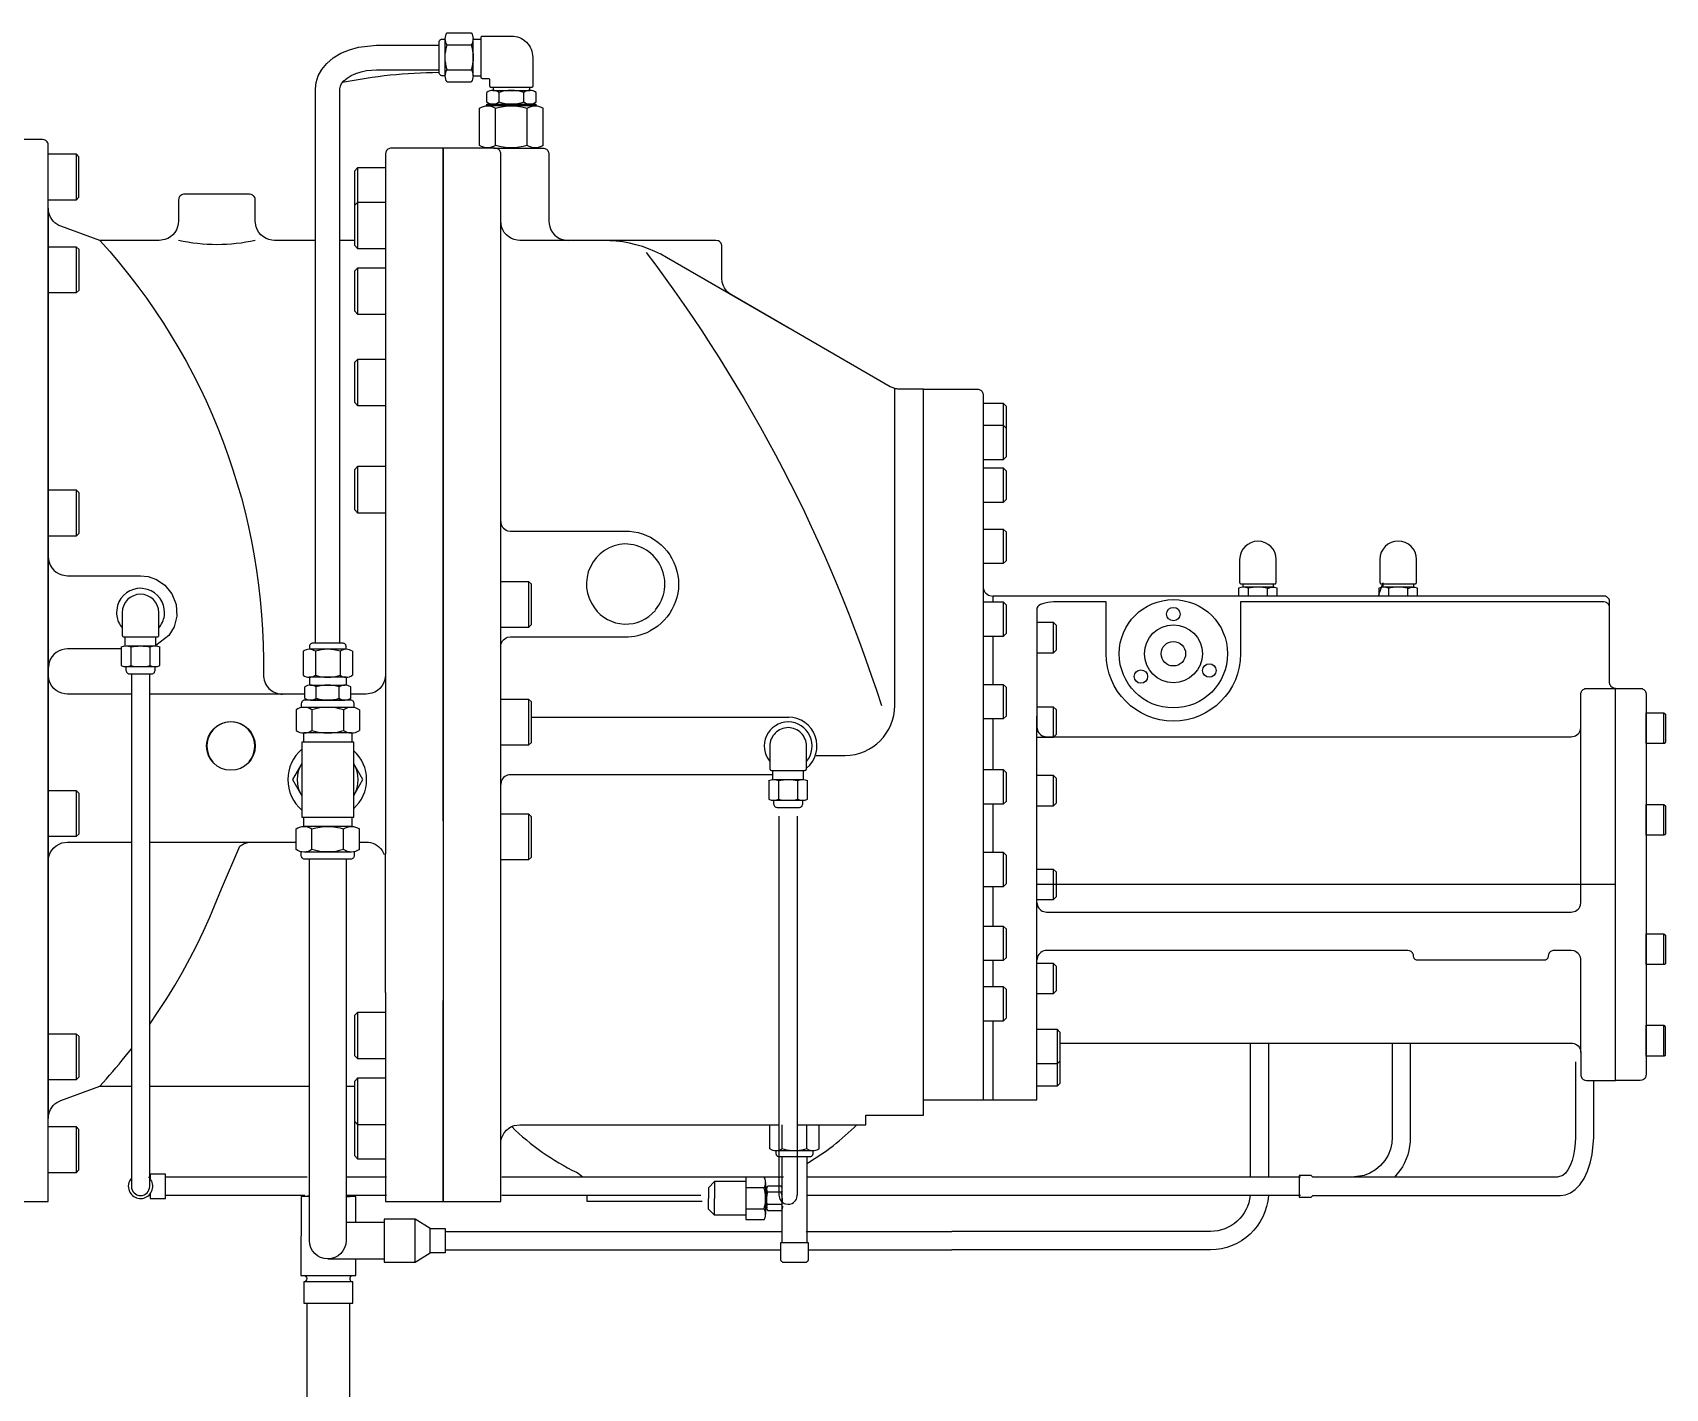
# Model space of a CAD drawing. Extents: x -345393 to -54719, y 203828 to 476815.
# Drawn here: x -296042 to -293798, y 283925 to 285787 of the extents above; entities that cross this region are included whole.
import ezdxf

# ---------------------------------------------------------------- set-up
doc = ezdxf.new("R2010")
doc.units = 0
doc.header["$LTSCALE"] = 1000
doc.header["$MEASUREMENT"] = 0
doc.layers.get('0').update_dxf_attribs({"color": 252, "linetype": 'CONTINUOUS'})
doc.layers.add('暖通-风-设备', color=40, linetype='CONTINUOUS')

# ---------------------------------------------------------------- blocks, each defined once
blk = doc.blocks.new('A$C458E6109')
at = {"color": 3}
for p, q in [((8472.7, 5396.7), (8472.7, 5447.6)), ((8511.1, 5396.7), (8511.1, 5447.5)), ((8511.1, 5447.2), (8522, 5447.2)), ((8511.1, 5396.9), (8522, 5396.9)), ((8538.2, 5376.6), (8589, 5376.6)), ((8538.4, 5380.5), (8538.4, 5376.6)), ((8588.7, 5380.5), (8588.7, 5376.6)), ((8596.2, 5355.7), (8530.9, 5355.7)), ((8538.2, 5357.8), (8589.1, 5357.8)), ((7927.3, 3952.2), (7927.3, 5218.2)), ((7927.3, 5215), (7927.3, 3964.8)), ((8549, 3929.8), (8549, 5197.1)), ((9211.7, 4695.4), (9211.7, 3990)), ((9568.3, 4699), (9568.3, 4694.4)), ((9609.1, 4694.3), (9569.2, 4694.3)), ((9575.9, 4692.9), (9575.9, 4682.2)), ((9602.4, 4682.2), (9602.4, 4692.9)), ((9610.2, 4699), (9610.2, 4694.3)), ((9760.9, 4700.6), (9754.3, 4682.2)), ((9761, 4699), (9761, 4694.4)), ((9801.8, 4694.3), (9761.9, 4694.3)), ((9768.6, 4692.9), (9768.6, 4682.2)), ((9795.2, 4682.2), (9795.2, 4692.9)), ((9802.9, 4699), (9802.9, 4694.3)), ((9822.9, 4682.2), (9742.3, 4682.2)), ((8033.1, 4613.7), (8033.1, 4626.3)), ((8075, 4613.7), (8075, 4626.3)), ((8034.2, 4613.7), (8074.1, 4613.7)), ((8040.8, 4612.3), (8040.8, 4586.8)), ((8067.4, 4586.8), (8067.4, 4612.3)), ((8336.7, 4609.1), (8285.8, 4609.1)), ((8034.2, 4585.3), (8074.1, 4585.3)), ((8336.7, 4570.7), (8285.9, 4570.7)), ((8286.2, 4570.7), (8286.2, 4559.8)), ((8287.7, 4559.8), (8334.9, 4559.8)), ((8336.5, 4570.7), (8336.5, 4559.8)), ((8287.7, 4539.4), (8334.9, 4539.4)), ((8343.9, 4529.4), (8278.6, 4529.4)), ((8277.8, 4494.3), (8277.8, 4481.7)), ((8344, 4494.3), (8278.6, 4494.3)), ((8344.9, 4481.7), (8344.9, 4494.3)), ((8922.9, 4430.2), (8922.9, 4442.8)), ((8964.9, 4430.2), (8964.9, 4442.8)), ((8924, 4430.2), (8963.9, 4430.2)), ((8930.6, 4428.8), (8930.6, 4403.2)), ((8957.2, 4403.2), (8957.2, 4428.8)), ((8924, 4401.8), (8963.9, 4401.8)), ((8277.8, 4378.4), (8277.8, 4365.9)), ((8344.9, 4365.9), (8344.9, 4378.4)), ((8956.4, 4379.8), (8956.4, 3859.5)), ((8344, 4365.9), (8278.6, 4365.9)), ((8343.9, 4330.7), (8278.6, 4330.7)), ((8390.5, 4137.8), (8390.5, 4328.2)), ((10080.3, 4286.1), (9285.6, 4286.1)), ((8977.9, 3920.4), (8927.1, 3920.4)), ((8842.8, 3878), (8842.8, 3855)), ((8910.8, 3869.5), (8885.6, 3869.5)), ((8912.9, 3876.6), (8912.9, 3844.1)), ((8914.7, 3844.1), (8914.7, 3867.7)), ((8934.4, 3871.9), (8916, 3871.9)), ((8934.4, 3863.4), (8916, 3863.4)), ((8286.2, 3857.9), (8283.3, 3857.9)), ((8336.5, 3857.7), (8341.9, 3857.7)), ((8842.8, 3831.9), (8842.8, 3855)), ((8910.8, 3840.4), (8885.6, 3840.4)), ((8912.9, 3844.1), (8912.9, 3833.1)), ((8914.7, 3842.2), (8914.7, 3844.1)), ((8934.5, 3846.4), (8915.9, 3846.4)), ((8934.4, 3838), (8916, 3838)), ((8935.8, 3842.2), (8935.8, 3844.1))]:
    blk.add_line(p, q, dxfattribs=at)
for points in [[(8475.3, 5388.3, -0.309277), (8475.3, 5405.2, -0.154703), (8475.3, 5439.1, -0.309408), (8475.3, 5456)], [(8508.4, 5456, -0.309373), (8508.4, 5439.1, -0.154701), (8508.4, 5405.2, -0.30923), (8508.4, 5388.3)], [(8524.1, 5392.7), (8523.8, 5392.8), (8523.5, 5392.9), (8523.2, 5392.9), (8522.9, 5393.1), (8522.6, 5393.3), (8522.4, 5393.6), (8522.2, 5393.9), (8522.1, 5394.2), (8522, 5394.8), (8522, 5449.3), (8522, 5449.3), (8522, 5449.6), (8522.1, 5449.9), (8522.2, 5450.3), (8522.4, 5450.5), (8522.6, 5450.8), (8522.9, 5451), (8523.2, 5451.2), (8523.5, 5451.3), (8524.1, 5451.4), (8563.6, 5451.4, -0.414214), (8592.9, 5422.1), (8592.9, 5382.6), (8592.9, 5382.6), (8592.9, 5382.3), (8592.8, 5382), (8592.7, 5381.7), (8592.5, 5381.4), (8592.3, 5381.1), (8592, 5380.9), (8591.7, 5380.7), (8591.4, 5380.6), (8590.8, 5380.5), (8536.3, 5380.5), (8536.3, 5380.5), (8536, 5380.5), (8535.7, 5380.6), (8535.4, 5380.7), (8535.1, 5380.9), (8534.9, 5381.1), (8534.6, 5381.4), (8534.5, 5381.7), (8534.3, 5382), (8534.2, 5382.6), (8534.2, 5390.6), (8534.2, 5390.6), (8534.2, 5390.9), (8534.1, 5391.2), (8534, 5391.6), (8533.9, 5391.8), (8533.6, 5392.1), (8533.4, 5392.3), (8533.1, 5392.5), (8532.8, 5392.7), (8532.1, 5392.7), (8524.1, 5392.7)], [(8463.5, 5401.1, 0.048424), (8331.2, 5387.4)], [(8597.5, 5374, 0.309381), (8580.6, 5374, 0.154706), (8546.7, 5374, 0.309222), (8529.8, 5374)], [(8520, 5352.3, -0.309416), (8541.8, 5352.3, -0.154705), (8585.3, 5352.3, -0.30926), (8607.1, 5352.3)], [(8597.5, 5360.4, -0.309381), (8580.6, 5360.4, -0.154706), (8546.7, 5360.4, -0.309262), (8529.8, 5360.4)], [(8607.1, 5301.2, -0.309276), (8585.3, 5301.2, -0.154708), (8541.7, 5301.2, -0.309377), (8520, 5301.2)], [(7998.2, 5170.7, -0.191415), (8222.9, 4574.5, 0.419413), (8249.3, 4547.6)], [(8211.8, 5170.7, -0.112174), (8106.2, 5170.7)], [(8748.6, 5154.3, -0.084543), (9072, 4531.9)], [(8982.4, 4463.3), (9022.2, 4463.3, 0.411835), (9090.2, 4531.9), (9090.2, 4967.3)], [(8549, 4784.6), (8549.1, 4782.7), (8549.6, 4780.7), (8550.3, 4778.8), (8551.4, 4776.9), (8552.9, 4775.3), (8554.5, 4773.9), (8556.4, 4772.7), (8558.3, 4772), (8562.2, 4771.4), (8719.5, 4771.4, -0.79104), (8754.2, 4634.4)], [(9614.4, 4732.6, 0.991303), (9564.1, 4732.6), (9564.1, 4701.1), (9564.1, 4701.1), (9564.1, 4700.8), (9564.2, 4700.5), (9564.3, 4700.2), (9564.5, 4699.9), (9564.7, 4699.6), (9565, 4699.4), (9565.3, 4699.2), (9565.6, 4699.2), (9566.2, 4699), (9612.3, 4699), (9612.3, 4699), (9612.6, 4699.1), (9612.9, 4699.2), (9613.2, 4699.2), (9613.5, 4699.4), (9613.8, 4699.6), (9614, 4699.9), (9614.2, 4700.2), (9614.3, 4700.5), (9614.4, 4701.1), (9614.4, 4732.6)], [(9807.1, 4732.6, 1), (9756.8, 4732.6), (9756.8, 4701.1), (9756.8, 4701.1), (9756.8, 4700.8), (9756.9, 4700.5), (9757, 4700.2), (9757.2, 4699.9), (9757.4, 4699.6), (9757.7, 4699.4), (9758, 4699.2), (9758.3, 4699.2), (9758.9, 4699), (9805, 4699), (9805, 4699), (9805.3, 4699.1), (9805.6, 4699.2), (9805.9, 4699.2), (9806.2, 4699.4), (9806.5, 4699.6), (9806.7, 4699.9), (9806.9, 4700.2), (9807, 4700.5), (9807.1, 4701.1), (9807.1, 4732.6)], [(8761.4, 4663.2, 0.639083), (8719.5, 4753.8, 0.603405), (8677.6, 4666)], [(9575.9, 4692.9, 0.22348), (9562.6, 4692.9)], [(9602.5, 4692.9, 0.107705), (9575.9, 4692.9)], [(9615.8, 4692.9, 0.223707), (9602.5, 4692.3)], [(9768.6, 4692.9, 0.223497), (9755.3, 4692.9)], [(9795.2, 4692.9, 0.107705), (9768.6, 4692.9)], [(9808.5, 4692.9, 0.223683), (9795.2, 4692.3)], [(8079.2, 4659.8, 0.991303), (8028.9, 4659.8), (8028.9, 4628.4), (8028.9, 4628.4), (8029, 4628.1), (8029, 4627.8), (8029.2, 4627.5), (8029.3, 4627.2), (8029.6, 4626.9), (8029.8, 4626.7), (8030.1, 4626.5), (8030.4, 4626.4), (8031, 4626.3), (8077.1, 4626.3), (8077.1, 4626.3), (8077.4, 4626.3), (8077.8, 4626.4), (8078.1, 4626.5), (8078.4, 4626.7), (8078.6, 4626.9), (8078.8, 4627.2), (8079, 4627.5), (8079.1, 4627.8), (8079.2, 4628.4), (8079.2, 4659.8)], [(8677.6, 4666, 0.487748), (8761.4, 4662.5)], [(9565.5, 4674.2), (9565.5, 4603, -1), (9380.7, 4603), (9380.7, 4674.2)], [(8549, 4613), (8549.1, 4614.9), (8549.6, 4616.8), (8550.3, 4618.8), (8551.4, 4620.6), (8552.9, 4622.3), (8554.5, 4623.7), (8556.4, 4624.8), (8558.3, 4625.6), (8562.2, 4626.1), (8719.5, 4626.1, 0.124691), (8754.2, 4634.4)], [(8027.5, 4612.3, -0.223405), (8040.8, 4612.3)], [(8040.9, 4612.3, -0.107709), (8067.5, 4612.3)], [(8067.4, 4612.3, -0.223522), (8080.7, 4612.3)], [(8345.1, 4606.5, 0.309297), (8328.2, 4606.5, 0.154707), (8294.3, 4606.5, 0.309428), (8277.4, 4606.5)], [(8027.5, 4586.8, 0.223399), (8040.8, 4586.8)], [(8040.8, 4586.8, 0.107705), (8067.4, 4586.8)], [(8067.4, 4586.8, 0.223486), (8080.8, 4586.8)], [(8041.5, 4575.4), (8041.5, 3871.5, 1), (8066.7, 3871.5), (8066.7, 4575.4)], [(8277.4, 4573.4, 0.309381), (8294.3, 4573.4, 0.154697), (8328.2, 4573.4, 0.309291), (8345.1, 4573.4)], [(8342.8, 4557.4, 0.309423), (8327, 4557.4, 0.154708), (8295.6, 4557.4, 0.309257), (8279.8, 4557.4)], [(8279.8, 4541.8, 0.309295), (8295.6, 4541.8, 0.154708), (8327, 4541.8, 0.309457), (8342.8, 4541.8)], [(8203.3, 4455, 0.639285), (8178.2, 4509.4, 0.639337), (8153, 4455)], [(8354.8, 4526, 0.309293), (8333, 4526, 0.154705), (8289.5, 4526, 0.309457), (8267.7, 4526)], [(8969, 4455, 0.638677), (8944, 4509.3, 0.638736), (8918.7, 4455.1)], [(8969, 4445.7, 0.704045), (8943.9, 4515.9)], [(8267.7, 4497.6, 0.309416), (8289.5, 4497.6, 0.154712), (8333.1, 4497.6, 0.309275), (8354.8, 4497.6)], [(8918.7, 4449.1), (8918.7, 4444.9), (8918.7, 4444.9), (8918.8, 4444.6), (8918.8, 4444.3), (8919, 4444), (8919.1, 4443.7), (8919.4, 4443.4), (8919.6, 4443.2), (8919.9, 4443), (8920.2, 4442.9), (8920.8, 4442.8), (8966.9, 4442.8), (8966.9, 4442.8), (8967.3, 4442.9), (8967.6, 4442.9), (8967.9, 4443), (8968.2, 4443.2), (8968.4, 4443.4), (8968.7, 4443.7), (8968.8, 4444), (8969, 4444.3), (8969, 4444.9), (8969, 4476.3, 0.414222), (8943.9, 4501.5, 0.414225), (8918.7, 4476.3), (8918.7, 4449.1)], [(8275.7, 4471.8, 0.461083), (8275.7, 4388.4)], [(8347, 4390.4, 0.446297), (8347, 4469.9)], [(8275.7, 4452.5, 0.287732), (8275.7, 4407.8)], [(8347, 4408.2, 0.28264), (8347, 4452)], [(8917.3, 4428.8, -0.223351), (8930.6, 4428.8)], [(8930.7, 4428.8, -0.107695), (8957.3, 4428.8)], [(8957.2, 4428.8, -0.223476), (8970.5, 4428.8)], [(8917.3, 4403.2, 0.223381), (8930.6, 4403.2)], [(8930.6, 4403.2, 0.107701), (8957.2, 4403.2)], [(8957.2, 4403.2, 0.22353), (8970.6, 4403.2)], [(8267.7, 4362.5, -0.309416), (8289.5, 4362.5, -0.154712), (8333.1, 4362.5, -0.309244), (8354.8, 4362.5)], [(8354.8, 4334.1, -0.309293), (8333, 4334.1, -0.154709), (8289.5, 4334.1, -0.309457), (8267.7, 4334.1)], [(8564, 3953.6, 0.081348), (8652.9, 3890.9, -0.10634), (8661.7, 3884.1)], [(8969.3, 3903, 0.064951), (9038.3, 3956.2)], [(8040.7, 3881.7, 0.162988), (8037.3, 3871.6, 0.536861), (8060.6, 3856.2, 0.539225), (8065.8, 3883.8)], [(9578.6, 3858.9, -0.384771), (9523.9, 3809.6), (9168.7, 3809.6)], [(9603.7, 3858.9, -0.394421), (9523.9, 3784.4), (9168.7, 3784.4)], [(8336.5, 3797, -1), (8286.2, 3797)], [(8278.6, 3749, -0.910769), (8278.6, 3740.6)], [(8345.7, 3748.7, 0.793003), (8343.8, 3740.8, 0.115984), (8345.7, 3740.4)]]:
    blk.add_lwpolyline(points, format="xyb", dxfattribs=at)
for points in [[(8475.3, 5456), (8508.4, 5456)], [(8294.6, 4617.5), (8294.6, 5378.9), (8294.6, 5378.9), (8295.4, 5387.7), (8298.2, 5396.7), (8303.1, 5405.6), (8310, 5413.9), (8318.9, 5421.4), (8329.3, 5427.7), (8341, 5432.6), (8353.4, 5436.1), (8378.4, 5438.7), (8464.3, 5438.7)], [(8472.7, 5396.9), (8468.5, 5396.9), (8468.5, 5396.9), (8467.9, 5396.9), (8467.3, 5397.1), (8466.7, 5397.3), (8466.1, 5397.7), (8465.6, 5398.2), (8465.1, 5398.7), (8464.8, 5399.3), (8464.5, 5399.9), (8464.3, 5401.1), (8464.3, 5443), (8464.3, 5443), (8464.4, 5443.6), (8464.5, 5444.3), (8464.8, 5444.9), (8465.1, 5445.5), (8465.6, 5446), (8466.1, 5446.4), (8466.7, 5446.8), (8467.3, 5447), (8468.5, 5447.2), (8472.7, 5447.2)], [(8475.3, 5439.1), (8508.4, 5439.1)], [(8328.1, 4617.5), (8328.1, 5378.9), (8328.1, 5378.9), (8328.6, 5382.4), (8330.4, 5386.1), (8333.4, 5390), (8337.8, 5393.7), (8343.4, 5397.2), (8350, 5400.1), (8357.1, 5402.4), (8364.5, 5404.1), (8378.4, 5405.2), (8464.3, 5405.2)], [(8475.3, 5405.2), (8508.4, 5405.2)], [(8475.3, 5388.3), (8508.4, 5388.3)], [(8529.8, 5360.4), (8529.8, 5374)], [(8546.7, 5360.4), (8546.7, 5374)], [(8580.6, 5360.4), (8580.6, 5374)], [(8597.5, 5360.4), (8597.5, 5374)], [(8520, 5301.2), (8520, 5352.3)], [(8597.4, 5355.7), (8529.7, 5355.7), (8529.7, 5357.8), (8597.4, 5357.8), (8597.4, 5355.7)], [(8541.7, 5301.2), (8541.7, 5352.3)], [(8585.3, 5301.2), (8585.3, 5352.3)], [(8607.1, 5301.2), (8607.1, 5352.3)], [(8079.8, 5170.7), (7998.2, 5170.7), (7944.7, 5190.2), (7944.7, 5190.2), (7941.9, 5191.4), (7939.1, 5193), (7936.5, 5195), (7934.2, 5197.2), (7932.1, 5199.9), (7930.4, 5202.7), (7929, 5205.7), (7928.1, 5208.8), (7927.3, 5215), (7927.3, 5301.4), (7927.3, 5301.4), (7927.2, 5302.6), (7927, 5303.7), (7926.5, 5304.9), (7925.9, 5306), (7925, 5307), (7924, 5307.9), (7922.9, 5308.5), (7921.7, 5309), (7919.4, 5309.4), (7848.1, 5309.4)], [(8469.8, 4373.4), (8469.8, 5297.4), (8398.5, 5297.4), (8398.5, 5297.4), (8397.3, 5297.4), (8396.2, 5297.1), (8395, 5296.6), (8393.9, 5296), (8392.9, 5295.1), (8392, 5294.1), (8391.4, 5293), (8390.9, 5291.9), (8390.6, 5289.5), (8390.6, 4328.2)], [(9050.5, 3969.4), (9129.9, 3969.4), (9129.9, 3990), (9129.9, 4966.5), (9097.2, 4966.5), (9097.2, 4966.5), (9095.9, 4966.5), (9094.5, 4966.5), (9093.2, 4966.7), (9091.8, 4966.9), (9090.5, 4967.3), (9089.2, 4967.6), (9087.9, 4968.1), (9086.6, 4968.6), (9084.2, 4969.8), (8865.8, 5095.9), (8865.8, 5095.9), (8863.6, 5097.4), (8861.5, 5099.1), (8859.5, 5101.1), (8857.7, 5103.2), (8856.2, 5105.6), (8854.9, 5108.1), (8853.9, 5110.7), (8853.2, 5113.4), (8852.6, 5118.8), (8852.6, 5162.8), (8852.6, 5162.8), (8852.5, 5164), (8852.3, 5165.1), (8851.8, 5166.3), (8851.2, 5167.4), (8850.3, 5168.4), (8849.3, 5169.3), (8848.2, 5169.9), (8847, 5170.3), (8844.7, 5170.7), (8575.4, 5170.7), (8575.4, 5170.7), (8571.6, 5171), (8567.6, 5171.9), (8563.7, 5173.4), (8560, 5175.6), (8556.7, 5178.5), (8553.9, 5181.7), (8551.7, 5185.4), (8550.1, 5189.4), (8549, 5197.1), (8549, 5289.5), (8549, 5289.5), (8548.9, 5290.7), (8548.6, 5291.9), (8548.2, 5293), (8547.5, 5294.1), (8546.7, 5295.1), (8545.7, 5296), (8544.6, 5296.6), (8543.4, 5297.1), (8541.1, 5297.4), (8469.8, 5297.4), (8469.8, 3850.6), (8549, 3850.6), (8549, 3929.8), (8549, 3929.8), (8549.2, 3933.6), (8550.1, 3937.5), (8551.7, 3941.4), (8553.9, 3945.1), (8556.7, 3948.5), (8560, 3951.3), (8563.7, 3953.5), (8567.6, 3955), (8575.4, 3956.2), (8931.4, 3956.2)], [(8539.4, 5297.4), (8607.1, 5297.4), (8607.1, 5297.4), (8608.2, 5297.4), (8609.4, 5297.1), (8610.6, 5296.6), (8611.7, 5296), (8612.7, 5295.1), (8613.5, 5294.1), (8614.2, 5293), (8614.7, 5291.9), (8615, 5289.5), (8615, 5197.1), (8615, 5197.1), (8615.3, 5193.3), (8616.2, 5189.4), (8617.7, 5185.4), (8619.9, 5181.7), (8622.7, 5178.5), (8626.1, 5175.6), (8629.8, 5173.4), (8633.6, 5171.9), (8641.4, 5170.7)], [(7927.3, 5289.5), (7965.6, 5289.5), (7965.6, 5226.1), (7927.3, 5226.1)], [(7965.6, 5226.1), (7969.5, 5230.1), (7969.5, 5285.6), (7965.6, 5289.5)], [(8348.4, 5219), (8348.4, 5266.3), (8352.3, 5270.3)], [(8390.6, 5270.3), (8352.3, 5270.3), (8352.3, 5223)], [(8238.2, 5170.7), (8234.3, 5171), (8230.4, 5171.9), (8226.5, 5173.4), (8222.8, 5175.6), (8219.5, 5178.5), (8216.7, 5181.7), (8214.5, 5185.5), (8212.9, 5189.4), (8211.8, 5197.1), (8211.8, 5226.1), (8211.8, 5226.1), (8211.7, 5227.3), (8211.4, 5228.5), (8211, 5229.6), (8210.3, 5230.8), (8209.5, 5231.8), (8208.5, 5232.6), (8207.3, 5233.2), (8206.2, 5233.7), (8203.9, 5234.1), (8114.1, 5234.1), (8114.1, 5234.1), (8112.9, 5234), (8111.8, 5233.7), (8110.6, 5233.2), (8109.5, 5232.6), (8108.5, 5231.8), (8107.6, 5230.8), (8107, 5229.6), (8106.5, 5228.5), (8106.2, 5226.1), (8106.2, 5197.1), (8106.2, 5197.1), (8105.9, 5193.3), (8105, 5189.4), (8103.5, 5185.4), (8101.2, 5181.7), (8098.4, 5178.5), (8095.1, 5175.6), (8091.4, 5173.4), (8087.5, 5171.9), (8079.8, 5170.7)], [(8352.3, 5159.6), (8348.4, 5163.6), (8348.4, 5219), (8352.3, 5223)], [(8390.6, 5223), (8352.3, 5223), (8352.3, 5159.6), (8390.6, 5159.6)], [(7927.3, 5162), (7965.6, 5162), (7965.6, 5098.6), (7927.3, 5098.6)], [(7965.6, 5098.6), (7969.6, 5102.5), (7969.6, 5158), (7965.6, 5162)], [(8294.6, 5170.7), (8238.2, 5170.7)], [(8348.3, 5170.7), (8328.1, 5170.7)], [(8945, 5050.2), (8776.7, 5147.3), (8776.7, 5147.3), (8768.8, 5151.7), (8760.6, 5155.6), (8752.1, 5159.1), (8743.5, 5162.2), (8734.7, 5164.8), (8725.8, 5166.9), (8716.8, 5168.6), (8707.7, 5169.7), (8689.6, 5170.7)], [(8352.3, 5069.3), (8348.4, 5073.3), (8348.4, 5128.8), (8352.3, 5132.7)], [(8390.6, 5132.7), (8352.3, 5132.7), (8352.3, 5069.3), (8390.6, 5069.3)], [(8352.3, 4943.9), (8348.4, 4947.9), (8348.4, 5003.4), (8352.3, 5007.3)], [(8390.6, 5007.3), (8352.3, 5007.3), (8352.3, 4943.9), (8390.6, 4943.9)], [(9224.9, 4098.6), (9224.9, 3990), (9129.9, 3990), (9129.8, 4966.3)], [(9129.8, 4966.3), (9203.8, 4966.3), (9203.8, 4966.3), (9204.9, 4966.3), (9206.1, 4966), (9207.3, 4965.5), (9208.4, 4964.9), (9209.4, 4964.1), (9210.2, 4963.1), (9210.9, 4961.9), (9211.3, 4960.8), (9211.7, 4958.4), (9211.7, 4695.4), (9211.7, 4695.4), (9211.8, 4693.5), (9212.3, 4691.5), (9213, 4689.6), (9214.1, 4687.7), (9215.5, 4686.1), (9217.2, 4684.7), (9219, 4683.5), (9221, 4682.8), (9224.9, 4682.2), (9224.9, 4674.1)], [(9211.7, 4947), (9239.4, 4947), (9243.4, 4943.1), (9243.4, 4912.8)], [(9239.4, 4947), (9239.4, 4916.8)], [(9211.7, 4916.8), (9239.4, 4916.8), (9243.4, 4912.8), (9243.4, 4873.3), (9239.4, 4869.3), (9211.7, 4869.3)], [(9239.4, 4916.8), (9239.4, 4869.3)], [(8352.3, 4796.6), (8348.4, 4800.6), (8348.4, 4856), (8352.3, 4860)], [(8390.6, 4860), (8352.3, 4860), (8352.3, 4796.6), (8390.6, 4796.6)], [(9211.7, 4858.3), (9239.4, 4858.3), (9243.4, 4854.3), (9243.4, 4814.8), (9239.4, 4810.8), (9211.7, 4810.8)], [(9239.4, 4858.3), (9239.4, 4810.8)], [(7927.3, 4828), (7965.6, 4828), (7965.6, 4764.6), (7927.3, 4764.6)], [(7965.6, 4764.6), (7969.6, 4768.6), (7969.6, 4824), (7965.6, 4828)], [(9211.7, 4774.3), (9239.4, 4774.3), (9243.4, 4770.4), (9243.4, 4730.8), (9239.4, 4726.9), (9211.7, 4726.9)], [(9239.4, 4774.3), (9239.4, 4726.9)], [(7927.3, 4736.4), (7927.6, 4732.6), (7928.5, 4728.7), (7930, 4724.8), (7932.2, 4721), (7935.1, 4717.7), (7938.4, 4714.9), (7942.1, 4712.7), (7946, 4711.2), (7953.7, 4710), (8054.1, 4710), (8054.1, 4710), (8064.6, 4708.9), (8076.2, 4704.9), (8087.6, 4697.2), (8097.3, 4685.4), (8103.1, 4670.5), (8104, 4654.6), (8100.1, 4639.9), (8093, 4628.1), (8075, 4614.3)], [(8054.1, 4692.9), (8049.3, 4692.5), (8044.4, 4691.4), (8039.5, 4689.4), (8034.9, 4686.7), (8030.7, 4683.1), (8027.2, 4679), (8024.5, 4674.4), (8022.5, 4669.5), (8021.1, 4659.8), (8021.1, 4659.8), (8021.2, 4657.5), (8021.4, 4655.2), (8021.8, 4653), (8022.4, 4650.7), (8023.1, 4648.5), (8024, 4646.3), (8025, 4644.2), (8026.2, 4642.2), (8028.9, 4638.5)], [(8079.2, 4638.5), (8080.7, 4640.2), (8082, 4642.2), (8083.1, 4644.2), (8084.2, 4646.3), (8085.1, 4648.5), (8085.8, 4650.7), (8086.4, 4653), (8086.8, 4655.2), (8087.1, 4659.8), (8087.1, 4659.8), (8086.7, 4664.6), (8085.6, 4669.5), (8083.7, 4674.4), (8080.9, 4679), (8077.4, 4683.1), (8073.3, 4686.7), (8068.6, 4689.4), (8063.8, 4691.4), (8054.1, 4692.9)], [(8549, 4702.3), (8587.3, 4702.3), (8587.3, 4639), (8549, 4639)], [(8587.3, 4639), (8591.2, 4643), (8591.2, 4698.4), (8587.3, 4702.3)], [(9562.6, 4692.9), (9562.6, 4682.2)], [(9615.8, 4682.2), (9615.8, 4692.9)], [(9755.3, 4692.9), (9755.3, 4682.2)], [(9808.5, 4682.2), (9808.5, 4692.9)], [(9211.7, 4674.1), (9239.4, 4674.1), (9243.4, 4670.2), (9243.4, 4630.6), (9239.4, 4626.6), (9211.7, 4626.6)], [(10080.3, 4555.4), (10079.2, 4555.5), (10078, 4555.8), (10076.8, 4556.3), (10075.7, 4556.9), (10074.7, 4557.8), (10073.9, 4558.8), (10073.2, 4559.9), (10072.8, 4561.1), (10072.4, 4563.4), (10072.4, 4674.3), (10072.4, 4674.3), (10072.3, 4675.4), (10072.1, 4676.6), (10071.6, 4677.8), (10070.9, 4678.8), (10070.1, 4679.8), (10069.1, 4680.7), (10068, 4681.4), (10066.8, 4681.9), (10064.5, 4682.2), (9224.9, 4682.2)], [(9239.4, 4674.1), (9239.4, 4626.6)], [(9380.7, 4674.2), (9312, 4674.2), (9312, 4674.2), (9308.2, 4674.1), (9304.3, 4673.8), (9300.4, 4673.3), (9296.7, 4672.6), (9293.4, 4671.7), (9290.6, 4670.5), (9288.3, 4669.3), (9286.8, 4668), (9285.6, 4665.5), (9285.6, 4502.3), (9285.6, 4502.3), (9285.8, 4500.3), (9286.2, 4498.4), (9287, 4496.4), (9288.1, 4494.6), (9289.5, 4492.9), (9291.2, 4491.5), (9293, 4490.4), (9294.9, 4489.7), (9298.8, 4489.1), (10019.6, 4489.1), (10019.6, 4489.1), (10021.5, 4489.2), (10023.5, 4489.7), (10025.5, 4490.4), (10027.3, 4491.5), (10029, 4492.9), (10030.4, 4494.6), (10031.5, 4496.4), (10032.2, 4498.4), (10032.8, 4502.3), (10032.8, 4547.5), (10032.8, 4547.5), (10032.9, 4548.7), (10033.2, 4549.9), (10033.6, 4551), (10034.3, 4552.2), (10035.2, 4553.2), (10036.2, 4554), (10037.3, 4554.6), (10038.4, 4555.1), (10040.8, 4555.4), (10080.4, 4555.4)], [(10072.4, 4666.3), (10072.3, 4667.4), (10072.1, 4668.6), (10071.6, 4669.8), (10070.9, 4670.9), (10070.1, 4671.9), (10069.1, 4672.7), (10068, 4673.4), (10066.8, 4673.8), (10064.5, 4674.2), (9565.5, 4674.2)], [(9285.6, 4646.3), (9308.1, 4646.3), (9312, 4642.3), (9312, 4608), (9308.1, 4604), (9285.6, 4604)], [(9308.1, 4646.3), (9308.1, 4604)], [(9224.9, 4626.6), (9224.9, 4561)], [(8027.5, 4609.6), (7953.7, 4609.6), (7953.7, 4609.6), (7949.9, 4609.4), (7946, 4608.5), (7942.1, 4607), (7938.4, 4604.7), (7935.1, 4601.9), (7932.2, 4598.6), (7930, 4594.9), (7928.5, 4591), (7927.3, 4583.3)], [(8027.5, 4612.3), (8027.5, 4586.8)], [(8080.8, 4586.8), (8080.8, 4612.3)], [(8277.4, 4606.5), (8277.4, 4573.4)], [(8336.5, 4609.1), (8336.5, 4613.3), (8336.5, 4613.3), (8336.4, 4613.9), (8336.3, 4614.5), (8336, 4615.2), (8335.7, 4615.7), (8335.2, 4616.3), (8334.7, 4616.7), (8334.1, 4617.1), (8333.5, 4617.3), (8332.3, 4617.5), (8290.4, 4617.5), (8290.4, 4617.5), (8289.8, 4617.5), (8289.1, 4617.3), (8288.5, 4617.1), (8287.9, 4616.7), (8287.4, 4616.3), (8287, 4615.7), (8286.6, 4615.2), (8286.4, 4614.5), (8286.2, 4613.3), (8286.2, 4609.1)], [(8294.3, 4606.5), (8294.3, 4573.4)], [(8328.2, 4606.5), (8328.2, 4573.4)], [(8345.1, 4606.5), (8345.1, 4573.4)], [(8034.1, 4585.3), (8034.1, 4580.3), (8034.1, 4580.3), (8034.2, 4579.6), (8034.4, 4578.9), (8034.7, 4578.1), (8035.1, 4577.4), (8035.6, 4576.8), (8036.2, 4576.2), (8036.9, 4575.8), (8037.7, 4575.6), (8039.1, 4575.4), (8069.1, 4575.4), (8069.1, 4575.4), (8069.8, 4575.4), (8070.5, 4575.6), (8071.3, 4575.8), (8072, 4576.2), (8072.6, 4576.8), (8073.1, 4577.4), (8073.5, 4578.1), (8073.8, 4578.9), (8074, 4580.3), (8074, 4585.3)], [(8041.5, 4547.6), (7953.7, 4547.6), (7953.7, 4547.6), (7949.9, 4547.9), (7946, 4548.8), (7942.1, 4550.4), (7938.4, 4552.6), (7935.1, 4555.4), (7932.2, 4558.7), (7930, 4562.4), (7928.5, 4566.2), (7927.3, 4574)], [(8279.8, 4541.8), (8279.8, 4557.4)], [(8295.6, 4541.8), (8295.6, 4557.4)], [(8327, 4541.8), (8327, 4557.4)], [(8390.6, 4574), (8390.3, 4570.2), (8389.4, 4566.2), (8387.9, 4562.4), (8385.7, 4558.7), (8382.8, 4555.4), (8379.5, 4552.6), (8375.8, 4550.4), (8371.9, 4548.8), (8364.2, 4547.6), (8342.8, 4547.6)], [(8342.8, 4541.8), (8342.8, 4557.4)], [(9211.7, 4561), (9239.4, 4561), (9243.4, 4557.1), (9243.4, 4517.4), (9239.4, 4513.5), (9211.7, 4513.5)], [(9239.4, 4561), (9239.4, 4513.5)], [(10122.5, 4024.9), (10122.4, 4023.7), (10122.2, 4022.5), (10121.7, 4021.4), (10121.1, 4020.2), (10120.2, 4019.2), (10119.2, 4018.3), (10118.1, 4017.7), (10116.9, 4017.2), (10114.6, 4016.9), (10080.3, 4016.9), (10080.3, 4555.4), (10114.7, 4555.4), (10114.7, 4555.4), (10115.8, 4555.4), (10117, 4555.1), (10118.2, 4554.6), (10119.3, 4554), (10120.3, 4553.1), (10121.1, 4552.2), (10121.8, 4551), (10122.2, 4549.9), (10122.6, 4547.5), (10122.5, 4024.9)], [(8279.8, 4547.6), (8066.7, 4547.6)], [(8347.6, 4529.4), (8347.6, 4534.4), (8347.6, 4534.4), (8347.5, 4535.1), (8347.3, 4535.9), (8347, 4536.6), (8346.6, 4537.3), (8346.1, 4537.9), (8345.5, 4538.5), (8344.8, 4538.9), (8344, 4539.2), (8342.6, 4539.4), (8279.9, 4539.4), (8279.9, 4539.4), (8279.2, 4539.4), (8278.5, 4539.2), (8277.7, 4538.9), (8277, 4538.5), (8276.4, 4537.9), (8275.9, 4537.3), (8275.5, 4536.6), (8275.2, 4535.9), (8275, 4534.4), (8275, 4529.4)], [(8549, 4540.8), (8587.3, 4540.8), (8587.3, 4477.4), (8549, 4477.4)], [(8587.3, 4477.4), (8591.2, 4481.3), (8591.2, 4536.8), (8587.3, 4540.8)], [(8267.7, 4526), (8267.7, 4497.6)], [(8289.5, 4526), (8289.5, 4497.6)], [(8333.1, 4526), (8333.1, 4497.6)], [(8354.8, 4526), (8354.8, 4497.6)], [(8591.2, 4515.9), (8945, 4515.9)], [(9224.9, 4513.5), (9224.9, 4443.9)], [(9285.6, 4530.3), (9308.1, 4530.3), (9312, 4526.3), (9312, 4492.1), (9308.1, 4488.1), (9285.6, 4488.1)], [(9285.6, 4053.2), (9285.6, 4517.2)], [(9308.1, 4530.3), (9308.1, 4488.1)], [(10122.6, 4500.8), (10122.6, 4521.9), (10147, 4521.9), (10149, 4520), (10149, 4481.7), (10149, 4481.7), (10149, 4481.4), (10148.9, 4481.1), (10148.8, 4480.8), (10148.6, 4480.5), (10148.4, 4480.3), (10148.2, 4480.1), (10147.9, 4479.9), (10147.6, 4479.8), (10147, 4479.7), (10122.6, 4479.7), (10122.6, 4500.8)], [(10147, 4479.7), (10147, 4521.9)], [(10032.8, 4261.4), (10032.8, 4502.3)], [(8347, 4481.7), (8275.7, 4481.7), (8275.7, 4378.4), (8347, 4378.4), (8347, 4481.7)], [(8275.7, 4452.5), (8262.8, 4430.1), (8275.7, 4407.8)], [(8347, 4408.2), (8359.6, 4430.1), (8347, 4452)], [(9211.7, 4443.9), (9239.4, 4443.9), (9243.4, 4439.8), (9243.4, 4400.3), (9239.4, 4396.3), (9211.7, 4396.3)], [(9239.4, 4443.9), (9239.4, 4396.3)], [(8922.9, 4436.7), (8562.2, 4436.7), (8562.2, 4436.7), (8560.3, 4436.6), (8558.3, 4436.1), (8556.4, 4435.4), (8554.5, 4434.3), (8552.9, 4432.9), (8551.4, 4431.2), (8550.3, 4429.4), (8549.6, 4427.4), (8549, 4423.5)], [(8917.3, 4428.8), (8917.3, 4403.2)], [(8970.6, 4403.2), (8970.6, 4428.8)], [(9285.6, 4436.1), (9308.1, 4436.1), (9312, 4432.1), (9312, 4397.8), (9308.1, 4393.8), (9285.6, 4393.8)], [(9308.1, 4436.1), (9308.1, 4393.8)], [(7927.3, 4415.2), (7965.6, 4415.2), (7965.6, 4351.8), (7927.3, 4351.8)], [(7965.6, 4351.8), (7969.6, 4355.7), (7969.6, 4411.2), (7965.6, 4415.2)], [(8923.9, 4401.8), (8923.9, 4396.8), (8923.9, 4396.8), (8924, 4396.1), (8924.2, 4395.4), (8924.5, 4394.6), (8924.9, 4393.9), (8925.4, 4393.3), (8926, 4392.8), (8926.7, 4392.4), (8927.5, 4392.1), (8928.9, 4391.8), (8958.9, 4391.8), (8958.9, 4391.8), (8959.6, 4391.9), (8960.3, 4392.1), (8961.1, 4392.4), (8961.8, 4392.8), (8962.4, 4393.3), (8962.9, 4393.9), (8963.3, 4394.6), (8963.6, 4395.4), (8963.8, 4396.8), (8963.8, 4401.8)], [(8549, 4383.2), (8587.3, 4383.2), (8587.3, 4319.8), (8549, 4319.8)], [(8587.3, 4319.8), (8591.2, 4323.7), (8591.2, 4379.1), (8587.3, 4383.2)], [(8931.2, 4379.8), (8931.2, 3859.5), (8931.2, 3859.5), (8931.4, 3857.7), (8931.8, 3855.8), (8932.5, 3853.9), (8933.6, 3852.2), (8934.9, 3850.6), (8936.5, 3849.2), (8938.3, 3848.1), (8940.1, 3847.4), (8943.8, 3846.9), (8943.8, 3846.9), (8945.6, 3847), (8947.5, 3847.4), (8949.3, 3848.1), (8951.1, 3849.2), (8952.7, 3850.6), (8954, 3852.2), (8955.1, 3853.9), (8955.8, 3855.8), (8956.4, 3859.5)], [(9224.9, 4396.3), (9224.9, 4330.6)], [(10122.6, 4375.1), (10122.6, 4396.2), (10147, 4396.2), (10149, 4394.2), (10149, 4355.9), (10149, 4355.9), (10149, 4355.7), (10148.9, 4355.3), (10148.8, 4355.1), (10148.6, 4354.8), (10148.4, 4354.5), (10148.2, 4354.3), (10147.9, 4354.1), (10147.6, 4354.1), (10147, 4353.9), (10122.6, 4353.9), (10122.6, 4375.1)], [(10147, 4353.9), (10147, 4396.2)], [(8267.7, 4334.1), (8267.7, 4362.5)], [(8289.5, 4334.1), (8289.5, 4362.5)], [(8333.1, 4334.1), (8333.1, 4362.5)], [(8354.8, 4334.1), (8354.8, 4362.5)], [(7927.3, 4317.9), (7927.6, 4321.7), (7928.5, 4325.7), (7930, 4329.6), (7932.2, 4333.3), (7935.1, 4336.6), (7938.4, 4339.4), (7942.1, 4341.6), (7946, 4343.1), (7953.7, 4344.3), (8041.5, 4344.3)], [(8066.7, 4094.5), (8078.5, 4111.9), (8090, 4129.6), (8101, 4147.5), (8111.6, 4165.7), (8121.7, 4184.3), (8131.4, 4203), (8140.6, 4221.9), (8149.4, 4241.1), (8165.5, 4280), (8190.6, 4338.8), (8190.6, 4338.8), (8192, 4339.8), (8193.5, 4340.7), (8195, 4341.5), (8196.6, 4342.3), (8198.3, 4342.9), (8199.9, 4343.4), (8201.6, 4343.8), (8203.4, 4344.1), (8206.8, 4344.3)], [(8066.7, 4344.3), (8267.7, 4344.3)], [(8347.6, 4330.7), (8347.6, 4325.8), (8347.6, 4325.8), (8347.5, 4325), (8347.3, 4324.3), (8347, 4323.5), (8346.6, 4322.9), (8346.1, 4322.2), (8345.5, 4321.7), (8344.8, 4321.3), (8344, 4321), (8342.6, 4320.7), (8279.9, 4320.7), (8279.9, 4320.7), (8279.2, 4320.8), (8278.5, 4321), (8277.7, 4321.3), (8277, 4321.7), (8276.4, 4322.2), (8275.9, 4322.9), (8275.5, 4323.5), (8275.2, 4324.3), (8275, 4325.8), (8275, 4330.7)], [(8354.8, 4344.3), (8364.2, 4344.3), (8364.2, 4344.3), (8367.2, 4344.1), (8370.2, 4343.6), (8373.3, 4342.7), (8376.3, 4341.4), (8379.1, 4339.7), (8381.6, 4337.7), (8383.9, 4335.4), (8385.9, 4332.9), (8388.8, 4327.5)], [(9211.7, 4330.6), (9239.4, 4330.6), (9243.4, 4326.6), (9243.4, 4287.1), (9239.4, 4283.1), (9211.7, 4283.1)], [(9239.4, 4330.6), (9239.4, 4283.1)], [(8286.2, 3797), (8286.2, 4320.7)], [(8336.5, 4320.7), (8336.5, 3797)], [(9285.6, 4307.3), (9308.1, 4307.3), (9312, 4303.3), (9312, 4269), (9308.1, 4265.1), (9285.6, 4265.1)], [(9308.1, 4307.3), (9308.1, 4265.1)], [(9224.9, 4283.1), (9224.9, 4229.1)], [(9285.6, 4261.4), (9285.8, 4259.5), (9286.2, 4257.6), (9287, 4255.6), (9288.1, 4253.7), (9289.5, 4252.1), (9291.2, 4250.7), (9293, 4249.6), (9294.9, 4248.8), (9298.8, 4248.2), (10019.6, 4248.2), (10019.6, 4248.2), (10021.5, 4248.4), (10023.5, 4248.8), (10025.5, 4249.6), (10027.3, 4250.7), (10029, 4252.1), (10030.4, 4253.7), (10031.5, 4255.6), (10032.3, 4257.6), (10032.8, 4261.4)], [(9211.7, 4229.1), (9239.4, 4229.1), (9243.4, 4225.1), (9243.4, 4185.5), (9239.4, 4181.6), (9211.7, 4181.6)], [(9239.4, 4229.1), (9239.4, 4181.6)], [(10122.6, 4197.3), (10122.6, 4218.4), (10147, 4218.4), (10149, 4216.4), (10149, 4178.1), (10149, 4178.1), (10149, 4177.8), (10148.9, 4177.6), (10148.8, 4177.2), (10148.6, 4176.9), (10148.4, 4176.7), (10148.1, 4176.5), (10147.9, 4176.3), (10147.6, 4176.2), (10147, 4176.1), (10122.6, 4176.1), (10122.6, 4197.3)], [(10147, 4176.1), (10147, 4218.4)], [(10032.8, 4182.2), (10032.7, 4184.1), (10032.3, 4186.1), (10031.5, 4188), (10030.4, 4189.9), (10029, 4191.5), (10027.3, 4192.9), (10025.5, 4194), (10023.5, 4194.8), (10019.6, 4195.4), (9995.9, 4195.4), (9995.9, 4195.4), (9994.7, 4195.3), (9993.5, 4195.1), (9992.4, 4194.6), (9991.3, 4193.9), (9990.3, 4193.1), (9989.4, 4192.1), (9988.8, 4191), (9988.3, 4189.8), (9988, 4187.5), (9988, 4187.5), (9988, 4187.5), (9987.9, 4186.7), (9987.7, 4185.9), (9987.4, 4185.1), (9987, 4184.4), (9986.4, 4183.7), (9985.7, 4183.2), (9985, 4182.7), (9984.2, 4182.4), (9982.7, 4182.2), (9808.4, 4182.2), (9808.4, 4182.2), (9807.6, 4182.2), (9806.9, 4182.4), (9806.1, 4182.7), (9805.3, 4183.2), (9804.7, 4183.7), (9804.1, 4184.4), (9803.7, 4185.1), (9803.4, 4185.9), (9803.1, 4187.5), (9803.1, 4187.5), (9803.1, 4187.5), (9803, 4188.6), (9802.8, 4189.8), (9802.3, 4191), (9801.7, 4192.1), (9800.8, 4193.1), (9799.8, 4193.9), (9798.7, 4194.6), (9797.5, 4195.1), (9795.2, 4195.4), (9298.8, 4195.4), (9298.8, 4195.4), (9296.9, 4195.3), (9294.9, 4194.8), (9293, 4194), (9291.2, 4192.9), (9289.5, 4191.5), (9288.1, 4189.9), (9287, 4188), (9286.2, 4186.1), (9285.6, 4182.2)], [(9224.9, 4181.6), (9224.9, 4146.2)], [(9285.6, 4178.2), (9308.1, 4178.2), (9312, 4174.1), (9312, 4139.9), (9308.1, 4135.9), (9285.6, 4135.9)], [(9308.1, 4178.2), (9308.1, 4135.9)], [(10032.8, 4055.2), (10032.8, 4182.2)], [(8390.6, 4137.8), (8390.6, 3850.6), (8469.8, 3850.6), (8469.8, 4126.8)], [(9211.7, 4146.2), (9239.4, 4146.2), (9243.4, 4142.2), (9243.4, 4102.6), (9239.4, 4098.6), (9211.7, 4098.6)], [(9239.4, 4146.2), (9239.4, 4098.6)], [(8352.3, 4047), (8348.3, 4051), (8348.3, 4106.5), (8352.3, 4110.4)], [(8390.6, 4110.4), (8352.3, 4110.4), (8352.3, 4047), (8390.6, 4047)], [(9285.7, 4087.2), (9313.3, 4087.2), (9317.3, 4083.2), (9317.3, 4043.6), (9313.3, 4039.6), (9285.6, 4039.6)], [(9313.3, 4087.2), (9313.3, 4039.6)], [(10122.5, 4071.5), (10122.5, 4092.7), (10146.9, 4092.7), (10148.9, 4090.6), (10148.9, 4052.3), (10148.9, 4052.3), (10148.9, 4052.1), (10148.8, 4051.8), (10148.7, 4051.5), (10148.6, 4051.2), (10148.3, 4050.9), (10148.1, 4050.7), (10147.8, 4050.6), (10147.5, 4050.5), (10146.9, 4050.4), (10122.5, 4050.4), (10122.5, 4071.5)], [(10146.9, 4050.4), (10146.9, 4092.7)], [(7927.3, 4081.1), (7965.6, 4081.1), (7965.6, 4017.7), (7927.3, 4017.7)], [(7965.6, 4017.7), (7969.6, 4021.8), (7969.6, 4077.2), (7965.6, 4081.1)], [(7998.2, 4009), (8002.7, 4014), (8007.2, 4019), (8011.6, 4024.1), (8016, 4029.2), (8020.3, 4034.3), (8024.7, 4039.5), (8028.9, 4044.7), (8033.2, 4049.9), (8041.5, 4060.5)], [(9224.9, 3990.4), (9285.6, 3990.4), (9285.6, 4055.2), (9285.6, 4068.3)], [(9317.3, 4068.3), (10019.6, 4068.3), (10019.6, 4068.3), (10021.5, 4068.2), (10023.5, 4067.8), (10025.5, 4067), (10027.3, 4065.9), (10029, 4064.5), (10030.4, 4062.8), (10031.5, 4060.9), (10032.3, 4059), (10032.8, 4055.2), (10032.8, 4024.8), (10032.8, 4024.8), (10032.9, 4023.6), (10033.2, 4022.4), (10033.6, 4021.3), (10034.3, 4020.2), (10035.1, 4019.2), (10036.1, 4018.3), (10037.3, 4017.7), (10038.4, 4017.2), (10040.7, 4016.9), (10080.3, 4016.9)], [(9578.6, 4068.4), (9578.6, 3884.2)], [(9603.7, 4068.4), (9603.7, 3884.2)], [(9773.9, 4068.4), (9773.9, 3938.6), (9773.9, 3938.6), (9773.2, 3930.7), (9771.3, 3922.6), (9768.1, 3914.5), (9763.5, 3907), (9757.6, 3900), (9750.7, 3894.2), (9743, 3889.7), (9735, 3886.5), (9718.9, 3884.1)], [(9798.6, 4068.4), (9798.6, 3938.6), (9798.6, 3938.6), (9798.3, 3932.7), (9797.7, 3926.7), (9796.6, 3920.8), (9795, 3915), (9793, 3909.3), (9790.5, 3903.7), (9787.7, 3898.4), (9784.4, 3893.3), (9777, 3884.1)], [(9317.3, 4043.6), (9317.3, 4013), (9313.4, 4009.1), (9285.6, 4009.1)], [(9313.4, 4039.6), (9313.4, 4009.1)], [(10025.4, 4042.6), (10025.4, 3938.6), (10025.4, 3938.6), (10025.2, 3930.7), (10024.4, 3922.6), (10022.9, 3914.5), (10020.9, 3907), (10018.2, 3900), (10015.1, 3894.2), (10011.7, 3889.7), (10008, 3886.5), (10000.8, 3884.1), (9678.8, 3884.1)], [(8352.3, 3956.7), (8348.3, 3960.7), (8348.3, 4016.1), (8352.3, 4020.1)], [(8390.6, 4020.1), (8352.3, 4020.1), (8352.3, 3956.7), (8390.6, 3956.7)], [(9678.8, 3858.9), (10005.1, 3858.9), (10005.1, 3858.9), (10011.7, 3859.8), (10018.5, 3862.5), (10025.2, 3867.1), (10031.6, 3873.8), (10037.3, 3882.3), (10042.1, 3892.3), (10045.9, 3903.5), (10048.6, 3915.2), (10050.6, 3938.6), (10050.6, 4016.9)], [(7848.1, 3986.3), (7848.1, 3850.6), (7927.3, 3850.6), (7927.3, 3964.8), (7927.3, 3964.8), (7927.5, 3967.8), (7928.1, 3970.9), (7929, 3974), (7930.4, 3977), (7932.1, 3979.9), (7934.2, 3982.5), (7936.5, 3984.8), (7939.1, 3986.8), (7944.7, 3989.6), (7998.2, 4009), (8041.5, 4009)], [(8066.7, 4009), (8286.2, 4009)], [(8336.5, 4009), (8348.3, 4009)], [(7927.3, 3953.6), (7965.6, 3953.6), (7965.6, 3890.2), (7927.3, 3890.2)], [(7965.6, 3890.2), (7969.5, 3894.1), (7969.5, 3949.6), (7965.6, 3953.6)], [(8352.3, 3909.5), (8348.3, 3913.5), (8348.3, 3960.7)], [(8352.3, 3956.7), (8352.3, 3909.5), (8390.6, 3909.5)], [(8918.6, 3923), (8918.6, 3956)], [(8935.5, 3923), (8935.5, 3956)], [(8956.5, 3956.2), (9050.5, 3956.2), (9050.5, 3969.4)], [(8969.4, 3923), (8969.4, 3956)], [(8986.4, 3923), (8986.4, 3956)], [(8986.4, 3923), (8984.9, 3922), (8983.3, 3921.3), (8981.5, 3920.8), (8979.7, 3920.4), (8977.9, 3920.4), (8976, 3920.4), (8974.2, 3920.8), (8972.5, 3921.3), (8969.4, 3923), (8969.4, 3923), (8966.1, 3922), (8962.8, 3921.3), (8959.4, 3920.8), (8955.9, 3920.4), (8952.5, 3920.4), (8949, 3920.4), (8945.6, 3920.8), (8942.2, 3921.3), (8935.5, 3923), (8935.5, 3923), (8934.1, 3922), (8932.4, 3921.3), (8930.7, 3920.8), (8928.9, 3920.4), (8927.1, 3920.4), (8925.2, 3920.4), (8923.4, 3920.8), (8921.7, 3921.3), (8918.6, 3923)], [(8977.7, 3920.4), (8977.7, 3916.1), (8977.7, 3916.1), (8977.7, 3915.5), (8977.5, 3914.9), (8977.3, 3914.3), (8976.9, 3913.7), (8976.5, 3913.2), (8976, 3912.7), (8975.4, 3912.4), (8974.7, 3912.1), (8973.5, 3912), (8931.6, 3912), (8931.6, 3912), (8931, 3912), (8930.4, 3912.1), (8929.8, 3912.4), (8929.2, 3912.7), (8928.6, 3913.2), (8928.2, 3913.7), (8927.8, 3914.3), (8927.6, 3914.9), (8927.4, 3916.1), (8927.4, 3920.4)], [(8935.8, 3794.2), (8935.8, 3912)], [(8969.3, 3912), (8969.3, 3794.2)], [(8065.2, 3884.2), (8067.5, 3884.2)], [(8067.5, 3854.8), (8088.3, 3854.8), (8088.3, 3888.3), (8067.5, 3888.3), (8067.5, 3881.7)], [(8283, 3884.1), (8088.3, 3884.1)], [(8392, 3884.1), (8336.5, 3884.1)], [(8937.3, 3884.1), (8550.4, 3884.1)], [(8910.8, 3884), (8885.6, 3884), (8885.6, 3844.1)], [(8910.8, 3869.5), (8911.2, 3870.1), (8911.6, 3870.8), (8911.9, 3871.5), (8912.1, 3872.2), (8912.3, 3873), (8912.5, 3873.7), (8912.7, 3874.4), (8912.8, 3875.2), (8912.9, 3876.7), (8912.9, 3876.7), (8912.8, 3877.5), (8912.8, 3878.3), (8912.7, 3879), (8912.5, 3879.7), (8912.3, 3880.5), (8912.1, 3881.2), (8911.9, 3881.9), (8911.6, 3882.7), (8910.8, 3884)], [(9647.9, 3884.1), (8970.8, 3884.1)], [(9678.8, 3884.1), (9664.8, 3884.1), (9662.5, 3886.4), (9645.7, 3886.4), (9645.7, 3856.6), (9662.5, 3856.6), (9664.8, 3858.9), (9678.8, 3858.9)], [(8067.5, 3859), (8065.2, 3859)], [(8067.5, 3861.5), (8067.5, 3854.8)], [(8279.6, 3858.9), (8088.3, 3858.9)], [(8392, 3858.9), (8336.5, 3858.9)], [(8824, 3858.9), (8550.4, 3858.9)], [(8825.5, 3850.6), (8667.8, 3850.6), (8667.8, 3859)], [(8885.6, 3878), (8842.8, 3878), (8834.4, 3869.6), (8834.4, 3855)], [(8911.7, 3844.1), (8911.9, 3845.1), (8912.1, 3846.2), (8912.3, 3847.3), (8912.5, 3848.4), (8912.6, 3849.5), (8912.7, 3850.6), (8912.8, 3851.6), (8912.8, 3852.8), (8912.9, 3855), (8912.9, 3855), (8912.8, 3856.4), (8912.8, 3857.9), (8912.7, 3859.3), (8912.5, 3860.7), (8912.4, 3862.1), (8912.1, 3863.5), (8911.9, 3864.8), (8911.6, 3866.2), (8910.8, 3868.8)], [(8912.7, 3866.5), (8912.9, 3866.5), (8913.2, 3866.5), (8913.5, 3866.6), (8913.8, 3866.7), (8914.1, 3866.9), (8914.3, 3867), (8914.5, 3867.1), (8914.6, 3867.3), (8914.7, 3867.7)], [(8914.9, 3844.1), (8915, 3844.3), (8915, 3844.5), (8915.1, 3844.8), (8915.1, 3845.1), (8915.1, 3845.3), (8915.2, 3845.5), (8915.2, 3845.7), (8915.2, 3845.9), (8915.2, 3846.4), (8915.2, 3846.4), (8914.9, 3848), (8914.7, 3849.7), (8914.5, 3851.4), (8914.5, 3853.1), (8914.5, 3854.8), (8914.7, 3856.6), (8914.9, 3858.3), (8915.2, 3860), (8916, 3863.4), (8916, 3863.4), (8915.6, 3864.2), (8915.2, 3865), (8914.9, 3865.8), (8914.7, 3866.7), (8914.7, 3867.7), (8914.7, 3868.6), (8914.9, 3869.5), (8915.2, 3870.3), (8916, 3871.9)], [(8935.6, 3844.1), (8935.5, 3844.3), (8935.5, 3844.5), (8935.4, 3844.8), (8935.4, 3845), (8935.3, 3845.3), (8935.3, 3845.5), (8935.3, 3845.7), (8935.3, 3845.9), (8935.3, 3846.4), (8935.3, 3846.4), (8935.6, 3848), (8935.8, 3849.7), (8935.9, 3851.4), (8936, 3853.1), (8935.9, 3854.8), (8935.8, 3856.6), (8935.6, 3858.3), (8935.3, 3860), (8934.4, 3863.4), (8934.4, 3863.4), (8934.9, 3864.2), (8935.3, 3865), (8935.6, 3865.8), (8935.7, 3866.7), (8935.8, 3867.7), (8935.7, 3868.6), (8935.6, 3869.5), (8935.3, 3870.3), (8934.4, 3871.9)], [(9647.9, 3858.9), (8970.8, 3858.9)], [(8286.2, 3857.7), (8274.9, 3857.7), (8274.5, 3749)], [(8349.9, 3822.1), (8349.9, 3857.7), (8336.5, 3857.7)], [(8885.6, 3831.9), (8842.8, 3831.9), (8834.4, 3840.3), (8834.4, 3855)], [(8885.6, 3844.1), (8885.6, 3825.9), (8910.8, 3825.9)], [(8910.8, 3840.4), (8910.9, 3840.8), (8911, 3841.2), (8911.1, 3841.5), (8911.2, 3841.8), (8911.2, 3842.2), (8911.3, 3842.6), (8911.3, 3843), (8911.3, 3843.3), (8911.4, 3844.1)], [(8910.8, 3825.9), (8911.2, 3826.5), (8911.6, 3827.2), (8911.9, 3828), (8912.1, 3828.7), (8912.3, 3829.4), (8912.5, 3830.2), (8912.7, 3830.9), (8912.8, 3831.6), (8912.9, 3833.2), (8912.9, 3833.2), (8912.8, 3833.9), (8912.8, 3834.7), (8912.7, 3835.5), (8912.5, 3836.2), (8912.3, 3836.9), (8912.1, 3837.7), (8911.9, 3838.4), (8911.6, 3839.1), (8910.8, 3840.4)], [(8912.7, 3843.4), (8912.9, 3843.4), (8913.2, 3843.4), (8913.5, 3843.3), (8913.8, 3843.2), (8914.1, 3843), (8914.3, 3842.9), (8914.5, 3842.8), (8914.6, 3842.6), (8914.7, 3842.2)], [(8916, 3838), (8915.7, 3838.6), (8915.3, 3839.1), (8915.1, 3839.7), (8914.8, 3840.3), (8914.6, 3840.9), (8914.4, 3841.6), (8914.2, 3842.2), (8914.1, 3842.8), (8914.1, 3844.1)], [(8934.4, 3838), (8934.8, 3838.6), (8935.1, 3839.1), (8935.4, 3839.7), (8935.7, 3840.3), (8935.9, 3840.9), (8936.1, 3841.6), (8936.2, 3842.2), (8936.3, 3842.8), (8936.4, 3844.1)], [(8389, 3822.1), (8336.5, 3822.1)], [(8389, 3767.6), (8431.2, 3767.6), (8431.2, 3826.3), (8389, 3826.3), (8389, 3797), (8389, 3767.6)], [(8452, 3813.7), (8431.2, 3826.3)], [(8472.8, 3780.2), (8452, 3780.2), (8452, 3813.7), (8472.8, 3813.7), (8472.8, 3797), (8472.8, 3780.2)], [(8473.2, 3809.6), (8935.1, 3809.6)], [(8937.9, 3766.9), (8937.3, 3767), (8936.7, 3767.1), (8936, 3767.3), (8935.5, 3767.7), (8934.9, 3768.1), (8934.5, 3768.7), (8934.1, 3769.3), (8933.9, 3769.9), (8933.7, 3771.2), (8933.7, 3794.2), (8971.4, 3794.2), (8971.4, 3771.2), (8971.4, 3771.2), (8971.4, 3770.5), (8971.2, 3769.9), (8971, 3769.3), (8970.6, 3768.7), (8970.2, 3768.1), (8969.7, 3767.7), (8969.1, 3767.3), (8968.5, 3767.1), (8967.2, 3766.9), (8937.9, 3766.9)], [(8968.6, 3809.6), (9168.7, 3809.6)], [(8274.5, 3749), (8349.9, 3749), (8349.9, 3771.8)], [(8311.3, 3771.8), (8389, 3771.8)], [(8431.2, 3767.6), (8452, 3780.2)], [(8473.2, 3784.4), (8933, 3784.4)], [(8970.7, 3784.4), (9168.7, 3784.4)], [(8278.5, 3711.3), (8345.6, 3711.3), (8345.6, 3740.3), (8278.6, 3740.3), (8278.5, 3711.3)], [(8282.8, 3389.6), (8282.8, 3711.3)], [(8341.4, 3711), (8341.4, 3389.6)]]:
    blk.add_lwpolyline(points, dxfattribs=at)
for centre, radius in [((9473.1, 4603), 74.4), ((9473.1, 4657.5), 9.24), ((9473.1, 4603), 39.8), ((9473.1, 4603), 16.8), ((9428.5, 4571.7), 9.24), ((9522.5, 4580), 9.24), ((8178.2, 4476.4), 33.4)]:
    blk.add_circle(centre, radius, dxfattribs=at)

msp = doc.modelspace()

# ---------------------------------------------------------------- block references
at = {"layer": '暖通-风-设备'}
msp.add_blockref('A$C458E6109', (-303947.44017, 280331.22539), dxfattribs=at)

doc.saveas('drawing.dxf')
